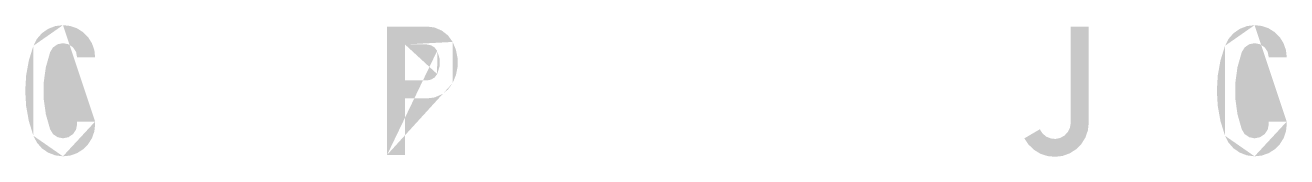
# Model space of a CAD drawing. Extents: x 79 to 946, y -1483 to 269.
# Drawn here: x 407 to 946, y -1483 to -1426 of the extents above.
import ezdxf

# ---------------------------------------------------------------- set-up
doc = ezdxf.new("R2010")
doc.units = 0
doc.header["$LTSCALE"] = 12
doc.header["$MEASUREMENT"] = 0
doc.layers.add('GREEN', color=84, linetype='CONTINUOUS')

msp = doc.modelspace()

# ---------------------------------------------------------------- hatches: boundary and pattern name
at = {"layer": 'GREEN'}
h = msp.add_hatch(color=256, dxfattribs=at)
h.paths.add_polyline_path([(437.26, -1468.82), (437.24, -1468.82)], flags=16)
edge = h.paths.add_edge_path()
edge.add_line((429.56, -1467.71), (437.26, -1467.71))
edge.add_line((437.26, -1467.71), (437.26, -1468.82))
edge.add_line((436.93, -1471.89), (437.26, -1468.82))
edge.add_line((436.93, -1471.89), (435.92, -1474.8))
edge.add_line((435.92, -1474.8), (434.27, -1477.4))
edge.add_line((434.27, -1477.4), (432.11, -1479.59))
edge.add_line((432.11, -1479.59), (429.51, -1481.24))
edge.add_line((429.51, -1481.24), (426.59, -1482.25))
edge.add_line((426.59, -1482.25), (423.53, -1482.58))
edge.add_line((423.53, -1482.58), (420.28, -1482.17))
edge.add_line((420.28, -1482.17), (417.21, -1481.01))
edge.add_line((417.21, -1481.01), (414.53, -1479.16))
edge.add_line((414.53, -1479.16), (412.39, -1476.68))
edge.add_line((412.39, -1476.68), (410.9, -1473.77))
edge.add_line((410.9, -1473.77), (408.96, -1467.51))
edge.add_line((408.96, -1467.51), (407.8, -1461.06))
edge.add_line((407.8, -1461.06), (407.42, -1454.51))
edge.add_line((407.42, -1454.51), (407.8, -1447.99))
edge.add_line((407.8, -1447.99), (408.96, -1441.55))
edge.add_line((408.96, -1441.55), (410.9, -1435.29))
edge.add_line((410.9, -1435.29), (412.39, -1432.37))
edge.add_line((412.39, -1432.37), (414.53, -1429.9))
edge.add_line((414.53, -1429.9), (417.21, -1428.04))
edge.add_line((417.21, -1428.04), (420.28, -1426.86))
edge.add_line((420.28, -1426.86), (423.53, -1426.47))
edge.add_line((423.53, -1426.47), (426.59, -1426.81))
edge.add_line((426.59, -1426.81), (429.51, -1427.81))
edge.add_line((429.51, -1427.81), (432.11, -1429.46))
edge.add_line((432.11, -1429.46), (434.27, -1431.63))
edge.add_line((434.27, -1431.63), (435.92, -1434.26))
edge.add_line((435.92, -1434.26), (436.93, -1437.17))
edge.add_line((436.93, -1437.17), (437.26, -1440.24))
edge.add_line((437.26, -1440.24), (429.56, -1440.24))
edge.add_line((429.56, -1440.24), (429.12, -1437.92))
edge.add_line((429.12, -1437.92), (427.8, -1435.93))
edge.add_line((427.8, -1435.93), (425.85, -1434.62))
edge.add_line((425.85, -1434.62), (423.53, -1434.18))
edge.add_line((423.53, -1434.18), (421.21, -1434.64))
edge.add_line((421.21, -1434.64), (419.27, -1436.01))
edge.add_line((419.27, -1436.01), (418.04, -1438.02))
edge.add_line((418.04, -1438.02), (416.21, -1444.49))
edge.add_line((416.21, -1444.49), (415.28, -1451.16))
edge.add_line((415.28, -1451.16), (415.28, -1457.89))
edge.add_line((415.28, -1457.89), (416.21, -1464.54))
edge.add_line((416.21, -1464.54), (418.04, -1471.01))
edge.add_line((418.04, -1471.01), (419.27, -1473.05))
edge.add_line((419.27, -1473.05), (421.21, -1474.39))
edge.add_line((421.21, -1474.39), (423.53, -1474.88))
edge.add_line((423.53, -1474.88), (425.85, -1474.41))
edge.add_line((425.85, -1474.41), (427.8, -1473.1))
edge.add_line((427.8, -1473.1), (429.12, -1471.14))
edge.add_line((429.12, -1471.14), (429.56, -1468.82))
edge.add_line((429.56, -1468.82), (429.56, -1467.71))
edge = h.paths.add_edge_path(flags=16)
edge.add_line((437.26, -1467.71), (437.24, -1467.71))
edge.add_line((423.53, -1426.47), (423.5, -1426.47))
edge.add_line((410.9, -1435.29), (410.87, -1435.29))
edge.add_line((410.9, -1473.77), (410.87, -1473.77))
edge.add_line((423.53, -1482.58), (423.5, -1482.58))
h = msp.add_hatch(color=256, dxfattribs=at)
h.paths.add_polyline_path([(578.93, -1434.72), (578.9, -1434.72)], flags=16)
edge = h.paths.add_edge_path(flags=17)
edge.add_line((569.57, -1450.13), (569.57, -1434.72))
edge.add_line((569.57, -1434.72), (578.93, -1434.72))
edge.add_line((580.68, -1435.08), (578.93, -1434.72))
edge.add_line((580.68, -1435.08), (582.23, -1436.03))
edge.add_line((582.23, -1436.03), (583.31, -1437.48))
edge.add_line((583.31, -1437.48), (584.31, -1440.72))
edge.add_line((584.31, -1440.72), (584.31, -1444.13))
edge.add_line((584.31, -1444.13), (583.31, -1447.38))
edge.add_line((583.31, -1447.38), (582.23, -1448.82))
edge.add_line((582.23, -1448.82), (580.68, -1449.77))
edge.add_line((580.68, -1449.77), (578.93, -1450.13))
edge.add_line((578.93, -1450.13), (569.57, -1450.13))
h.paths.add_polyline_path([(578.9, -1427.04), (578.93, -1427.04)], flags=16)
edge = h.paths.add_edge_path()
edge.add_line((569.57, -1482.02), (561.89, -1482.02))
edge.add_line((561.89, -1482.02), (561.89, -1427.04))
edge.add_line((561.89, -1427.04), (578.93, -1427.04))
edge.add_line((582.23, -1427.48), (578.93, -1427.04))
edge.add_line((582.23, -1427.48), (585.32, -1428.82))
edge.add_line((585.32, -1428.82), (587.95, -1430.9))
edge.add_line((587.95, -1430.9), (589.91, -1433.64))
edge.add_line((589.91, -1433.64), (591.3, -1437.01))
edge.add_line((591.3, -1437.01), (592.02, -1440.6))
edge.add_line((592.02, -1440.6), (592.02, -1444.26))
edge.add_line((592.02, -1444.26), (591.3, -1447.84))
edge.add_line((591.3, -1447.84), (589.91, -1451.22))
edge.add_line((589.91, -1451.22), (587.95, -1453.95))
edge.add_line((587.95, -1453.95), (585.32, -1456.04))
edge.add_line((585.32, -1456.04), (582.23, -1457.38))
edge.add_line((582.23, -1457.38), (578.93, -1457.81))
edge.add_line((578.93, -1457.81), (569.57, -1457.81))
edge.add_line((569.57, -1457.81), (569.57, -1482.02))
edge = h.paths.add_edge_path()
edge.add_line((569.57, -1434.72), (569.54, -1434.72))
edge.add_line((583.31, -1447.38), (583.28, -1447.38))
edge.add_line((583.31, -1437.48), (583.28, -1437.48))
edge.add_line((561.89, -1482.02), (561.86, -1482.02))
edge.add_line((589.91, -1451.22), (589.88, -1451.22))
edge.add_line((589.91, -1433.64), (589.88, -1433.64))
h = msp.add_hatch(color=256, dxfattribs=at)
h.paths.add_polyline_path([(578.93, -1434.72), (578.9, -1434.72)], flags=16)
edge = h.paths.add_edge_path(flags=17)
edge.add_line((569.57, -1450.13), (569.57, -1434.72))
edge.add_line((569.57, -1434.72), (578.93, -1434.72))
edge.add_line((580.68, -1435.08), (578.93, -1434.72))
edge.add_line((580.68, -1435.08), (582.23, -1436.03))
edge.add_line((582.23, -1436.03), (583.31, -1437.48))
edge.add_line((583.31, -1437.48), (584.31, -1440.72))
edge.add_line((584.31, -1440.72), (584.31, -1444.13))
edge.add_line((584.31, -1444.13), (583.31, -1447.38))
edge.add_line((583.31, -1447.38), (582.23, -1448.82))
edge.add_line((582.23, -1448.82), (580.68, -1449.77))
edge.add_line((580.68, -1449.77), (578.93, -1450.13))
edge.add_line((578.93, -1450.13), (569.57, -1450.13))
h.paths.add_polyline_path([(578.9, -1427.04), (578.93, -1427.04)], flags=16)
edge = h.paths.add_edge_path()
edge.add_line((569.57, -1482.02), (561.89, -1482.02))
edge.add_line((561.89, -1482.02), (561.89, -1427.04))
edge.add_line((561.89, -1427.04), (578.93, -1427.04))
edge.add_line((582.23, -1427.48), (578.93, -1427.04))
edge.add_line((582.23, -1427.48), (585.32, -1428.82))
edge.add_line((585.32, -1428.82), (587.95, -1430.9))
edge.add_line((587.95, -1430.9), (589.91, -1433.64))
edge.add_line((589.91, -1433.64), (591.3, -1437.01))
edge.add_line((591.3, -1437.01), (592.02, -1440.6))
edge.add_line((592.02, -1440.6), (592.02, -1444.26))
edge.add_line((592.02, -1444.26), (591.3, -1447.84))
edge.add_line((591.3, -1447.84), (589.91, -1451.22))
edge.add_line((589.91, -1451.22), (587.95, -1453.95))
edge.add_line((587.95, -1453.95), (585.32, -1456.04))
edge.add_line((585.32, -1456.04), (582.23, -1457.38))
edge.add_line((582.23, -1457.38), (578.93, -1457.81))
edge.add_line((578.93, -1457.81), (569.57, -1457.81))
edge.add_line((569.57, -1457.81), (569.57, -1482.02))
edge = h.paths.add_edge_path()
edge.add_line((569.57, -1434.72), (569.54, -1434.72))
edge.add_line((583.31, -1447.38), (583.28, -1447.38))
edge.add_line((583.31, -1437.48), (583.28, -1437.48))
edge.add_line((561.89, -1482.02), (561.86, -1482.02))
edge.add_line((589.91, -1451.22), (589.88, -1451.22))
edge.add_line((589.91, -1433.64), (589.88, -1433.64))
h = msp.add_hatch(color=256, dxfattribs=at)
h.paths.add_polyline_path([(853.8, -1468.28), (853.77, -1468.28)], flags=16)
edge = h.paths.add_edge_path()
edge.add_line((853.8, -1427.04), (853.8, -1468.28))
edge.add_line((853.46, -1470.32), (853.8, -1468.28))
edge.add_line((853.46, -1470.32), (852.56, -1472.2))
edge.add_line((852.56, -1472.2), (851.12, -1473.69))
edge.add_line((851.12, -1473.69), (849.31, -1474.72))
edge.add_line((849.31, -1474.72), (847.28, -1475.14))
edge.add_line((847.28, -1475.14), (845.22, -1474.93))
edge.add_line((845.22, -1474.93), (843.31, -1474.13))
edge.add_line((843.31, -1474.13), (841.71, -1472.79))
edge.add_line((841.71, -1472.79), (840.6, -1471.01))
edge.add_line((840.6, -1471.01), (834, -1474.88))
edge.add_line((834, -1474.88), (835.78, -1477.56))
edge.add_line((835.78, -1477.56), (838.1, -1479.8))
edge.add_line((838.1, -1479.8), (840.86, -1481.48))
edge.add_line((840.86, -1481.48), (843.93, -1482.48))
edge.add_line((843.93, -1482.48), (847.15, -1482.79))
edge.add_line((847.15, -1482.79), (850.35, -1482.4))
edge.add_line((850.35, -1482.4), (853.36, -1481.3))
edge.add_line((853.36, -1481.3), (856.09, -1479.57))
edge.add_line((856.09, -1479.57), (858.36, -1477.27))
edge.add_line((858.36, -1477.27), (860.06, -1474.52))
edge.add_line((860.06, -1474.52), (861.12, -1471.48))
edge.add_line((861.12, -1471.48), (861.48, -1468.28))
edge.add_line((861.48, -1468.28), (861.48, -1427.04))
edge.add_line((861.48, -1427.04), (853.8, -1427.04))
edge = h.paths.add_edge_path(flags=16)
edge.add_line((861.48, -1468.28), (861.45, -1468.28))
edge.add_line((861.48, -1468.28), (861.45, -1468.28))
edge = h.paths.add_edge_path(flags=16)
edge.add_line((840.6, -1471.01), (840.58, -1471.01))
h = msp.add_hatch(color=256, dxfattribs=at)
h.paths.add_polyline_path([(946.02, -1468.82), (946, -1468.82)], flags=16)
edge = h.paths.add_edge_path()
edge.add_line((938.34, -1467.71), (946.02, -1467.71))
edge.add_line((946.02, -1467.71), (946.02, -1468.82))
edge.add_line((945.69, -1471.89), (946.02, -1468.82))
edge.add_line((945.69, -1471.89), (944.68, -1474.8))
edge.add_line((944.68, -1474.8), (943.06, -1477.4))
edge.add_line((943.06, -1477.4), (940.87, -1479.59))
edge.add_line((940.87, -1479.59), (938.27, -1481.24))
edge.add_line((938.27, -1481.24), (935.35, -1482.25))
edge.add_line((935.35, -1482.25), (932.29, -1482.58))
edge.add_line((932.29, -1482.58), (929.04, -1482.17))
edge.add_line((929.04, -1482.17), (926, -1481.01))
edge.add_line((926, -1481.01), (923.29, -1479.16))
edge.add_line((923.29, -1479.16), (921.15, -1476.68))
edge.add_line((921.15, -1476.68), (919.66, -1473.77))
edge.add_line((919.66, -1473.77), (917.72, -1467.51))
edge.add_line((917.72, -1467.51), (916.56, -1461.06))
edge.add_line((916.56, -1461.06), (916.18, -1454.51))
edge.add_line((916.18, -1454.51), (916.56, -1447.99))
edge.add_line((916.56, -1447.99), (917.72, -1441.55))
edge.add_line((917.72, -1441.55), (919.66, -1435.29))
edge.add_line((919.66, -1435.29), (921.15, -1432.37))
edge.add_line((921.15, -1432.37), (923.29, -1429.9))
edge.add_line((923.29, -1429.9), (926, -1428.04))
edge.add_line((926, -1428.04), (929.04, -1426.86))
edge.add_line((929.04, -1426.86), (932.29, -1426.47))
edge.add_line((932.29, -1426.47), (935.35, -1426.81))
edge.add_line((935.35, -1426.81), (938.27, -1427.81))
edge.add_line((938.27, -1427.81), (940.87, -1429.46))
edge.add_line((940.87, -1429.46), (943.06, -1431.63))
edge.add_line((943.06, -1431.63), (944.68, -1434.26))
edge.add_line((944.68, -1434.26), (945.69, -1437.17))
edge.add_line((945.69, -1437.17), (946.02, -1440.24))
edge.add_line((946.02, -1440.24), (938.34, -1440.24))
edge.add_line((938.34, -1440.24), (937.88, -1437.92))
edge.add_line((937.88, -1437.92), (936.57, -1435.93))
edge.add_line((936.57, -1435.93), (934.61, -1434.62))
edge.add_line((934.61, -1434.62), (932.29, -1434.18))
edge.add_line((932.29, -1434.18), (929.97, -1434.64))
edge.add_line((929.97, -1434.64), (928.03, -1436.01))
edge.add_line((928.03, -1436.01), (926.8, -1438.02))
edge.add_line((926.8, -1438.02), (924.97, -1444.49))
edge.add_line((924.97, -1444.49), (924.06, -1451.16))
edge.add_line((924.06, -1451.16), (924.06, -1457.89))
edge.add_line((924.06, -1457.89), (924.97, -1464.54))
edge.add_line((924.97, -1464.54), (926.8, -1471.01))
edge.add_line((926.8, -1471.01), (928.03, -1473.05))
edge.add_line((928.03, -1473.05), (929.97, -1474.39))
edge.add_line((929.97, -1474.39), (932.29, -1474.88))
edge.add_line((932.29, -1474.88), (934.61, -1474.41))
edge.add_line((934.61, -1474.41), (936.57, -1473.1))
edge.add_line((936.57, -1473.1), (937.88, -1471.14))
edge.add_line((937.88, -1471.14), (938.34, -1468.82))
edge.add_line((938.34, -1468.82), (938.34, -1467.71))
edge = h.paths.add_edge_path(flags=16)
edge.add_line((946.02, -1467.71), (946, -1467.71))
edge.add_line((932.29, -1426.47), (932.26, -1426.47))
edge.add_line((919.66, -1435.29), (919.63, -1435.29))
edge.add_line((919.66, -1473.77), (919.63, -1473.77))
edge.add_line((932.29, -1482.58), (932.26, -1482.58))

doc.saveas('drawing.dxf')
